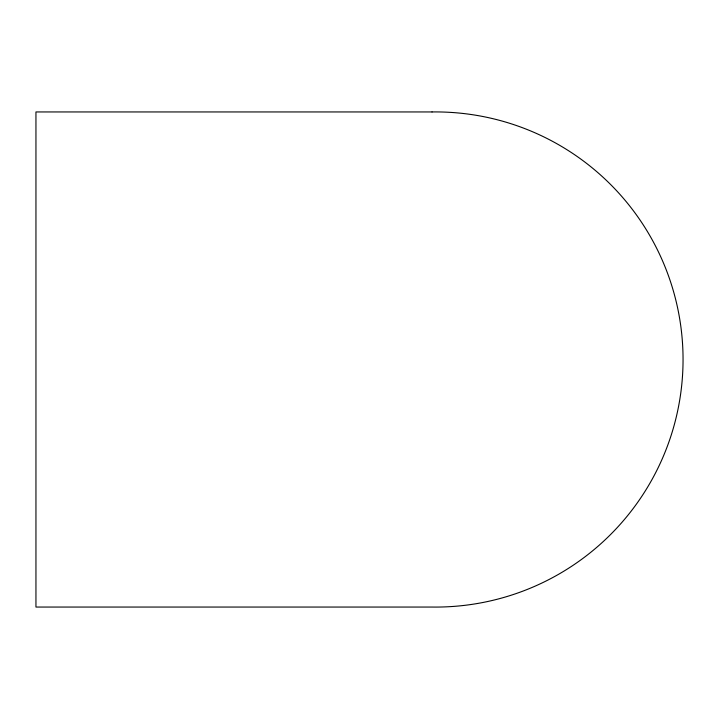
<?xml version="1.0" encoding="UTF-8"?>
<svg xmlns="http://www.w3.org/2000/svg" width="719" height="719" viewBox="0 0 719 719"><rect width="100%" height="100%" fill="white"/><g stroke="black" fill="none" stroke-linecap="round" stroke-linejoin="round"><path stroke-width="1.08" d="M432.029 111.948L35.95 111.948L35.95 607.052L432.029 607.052A247.579 247.579 0 0 0 683.05 359.5A247.579 247.579 0 0 0 432.029 111.948"/></g></svg>
